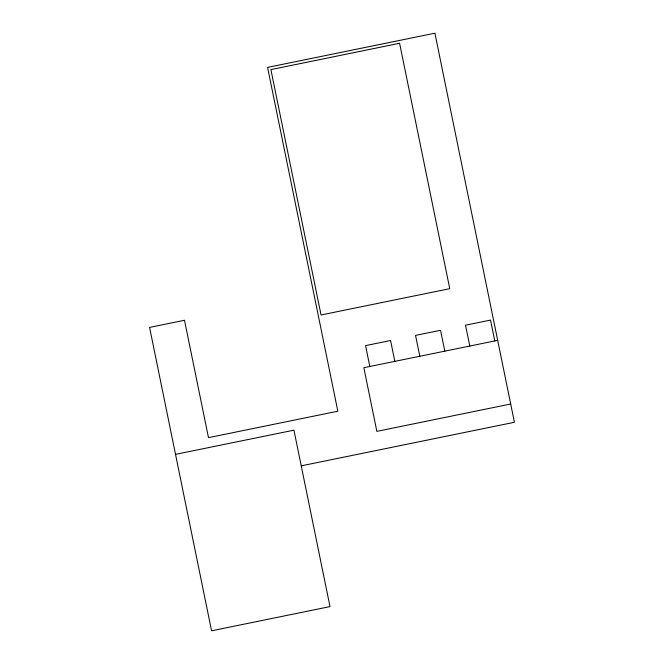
<?xml version="1.0" encoding="UTF-8"?>
<svg xmlns="http://www.w3.org/2000/svg" width="664" height="664" viewBox="0 0 664 664"><rect width="100%" height="100%" fill="white"/><g stroke="black" fill="none" stroke-linecap="round" stroke-linejoin="round"><path stroke-width="1" d="M497.685 340.341L363.839 367.698L376.853 431.359L510.691 404.011M175.52 454.367L293.936 430.164L330 606.597L211.575 630.8L149.574 327.402L184.501 320.264L208.488 437.651L337.835 411.215L267.575 67.396L434.912 33.2L514.426 422.279L301.232 465.846M494.788 340.931L490.522 320.081L465.522 325.194L469.788 346.044M444.805 351.148L440.547 330.298L415.539 335.403L419.806 356.261M394.823 361.365L390.565 340.507L365.557 345.62L369.823 366.47M399.603 43.284L270.895 69.595L321.044 314.985L449.752 288.674L399.603 43.284"/></g></svg>
